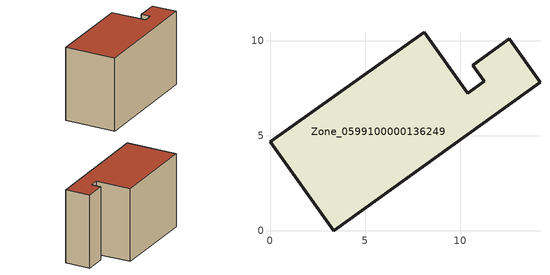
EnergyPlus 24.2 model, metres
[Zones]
Zone_0599100000136249
 floor ground (C_G): 3.34,0 0,4.67 8.11,10.44 10.4,7.24 11.26,7.85 10.63,8.71 12.55,10.08 14.18,7.8 z0
 wall outside (C_F): 14.18,7.8 12.55,10.08 10.63,8.71 11.26,7.85 10.4,7.24 8.11,10.44 0,4.67 3.34,0 14.18,7.8 z0:8.2
 roof outside (C_R): 3.34,0 14.18,7.8 12.55,10.08 10.63,8.71 11.26,7.85 10.4,7.24 8.11,10.44 0,4.67 z8.2
[BUILDING]
Pand.0599100000136249: North Axis=0; Terrain=City; Loads Convergence Tolerance Value=0.04; Temperature Convergence Tolerance Value=0.4; Solar Distribution=FullExterior; Maximum Number of Warmup Days=25; Minimum Number of Warmup Days=1
[Site:Location]
Rotterdam.The.Hague.AP_ZH_NLD Design_Conditions: Latitude=51.96; Longitude=4.45; Time Zone=1; Elevation=-4.5
[SITE:GROUNDTEMPERATURE:BUILDINGSURFACE]
18, 18, 18, 18, 18, 18, 18, 18, 18, 18, 18, 18
[MATERIAL] Thermal Absorptance=0.9; Solar Absorptance=0.7; Visible Absorptance=0.7
Name | Roughness | Thickness | Conductivity | Density | Specific Heat
G.TI.1975-1991 | MediumSmooth | 0.15 | 0.288461 | 540 | 1210
F.TI.1975-1991 | Rough | 0.3 | 0.230769 | 1920 | 840
R.TI.1975-1991 | MediumRough | 0.2 | 0.153846 | 1500 | 1000
[CONSTRUCTION]
C_G: G.TI.1975-1991
C_F: F.TI.1975-1991
C_R: R.TI.1975-1991
[ZONE]
Zone_0599100000136249: Type=1; Multiplier=1; Ceiling Height=Autocalculate; Volume=Autocalculate; Floor Area=autocalculate; Part of Total Floor Area=Yes
[ZONEINFILTRATION:DESIGNFLOWRATE]
Infil_Zone_0599100000136249: Zone or ZoneList or Space or SpaceList=Zone_0599100000136249; Schedule=AlwaysOn; Design Flow Rate Calculation Method=Flow/Area; Flow Rate per Floor Area=0.003; Constant Term Coefficient=1; Temperature Term Coefficient=0; Velocity Term Coefficient=0; Velocity Squared Term Coefficient=0
[HVACTEMPLATE:ZONE:IDEALLOADSAIRSYSTEM]
Zone_0599100000136249: Maximum Heating Supply Air Temperature=50; Minimum Cooling Supply Air Temperature=13; Maximum Heating Supply Air Humidity Ratio=0.0156; Minimum Cooling Supply Air Humidity Ratio=0.0077; Heating Limit=NoLimit; Cooling Limit=NoLimit; Dehumidification Control Type=ConstantSensibleHeatRatio; Cooling Sensible Heat Ratio=0.7; Dehumidification Setpoint=60; Humidification Control Type=None; Humidification Setpoint=30; Outdoor Air Method=None; Outdoor Air Flow Rate per Person=0.00944; Outdoor Air Flow Rate per Zone Floor Area=0; Outdoor Air Flow Rate per Zone=0; Demand Controlled Ventilation Type=None; Outdoor Air Economizer Type=NoEconomizer; Heat Recovery Type=None; Sensible Heat Recovery Effectiveness=0.7; Latent Heat Recovery Effectiveness=0.65
[ZONECONTROL:THERMOSTAT]
ThermostatControl_Zone_0599100000136249: Zone or ZoneList=Zone_0599100000136249; Control Type Schedule=DualSetpointControlType; Control 1=Thermostat_Zone_0599100000136249; Temperature Difference Between Cutout And Setpoint=0
[THERMOSTATSETPOINT:DUALSETPOINT]
Thermostat_Zone_0599100000136249: Heating Setpoint Temperature Schedule=HeatingSetpoint_Zone_0599100000136249; Cooling Setpoint Temperature Schedule=CoolingSetpoint_Zone_0599100000136249
[SCHEDULE:COMPACT]
HeatingSetpoint_Zone_0599100000136249: Through: 12/31, For: AllDays, Until: 24:00, 21
CoolingSetpoint_Zone_0599100000136249: Through: 12/31, For: AllDays, Until: 24:00, 24
DualSetpointControlType: Through: 12/31, For: AllDays, Until: 24:00, 4
AlwaysOn: Through: 12/31, For: AllDays, Until: 24:00, 1
